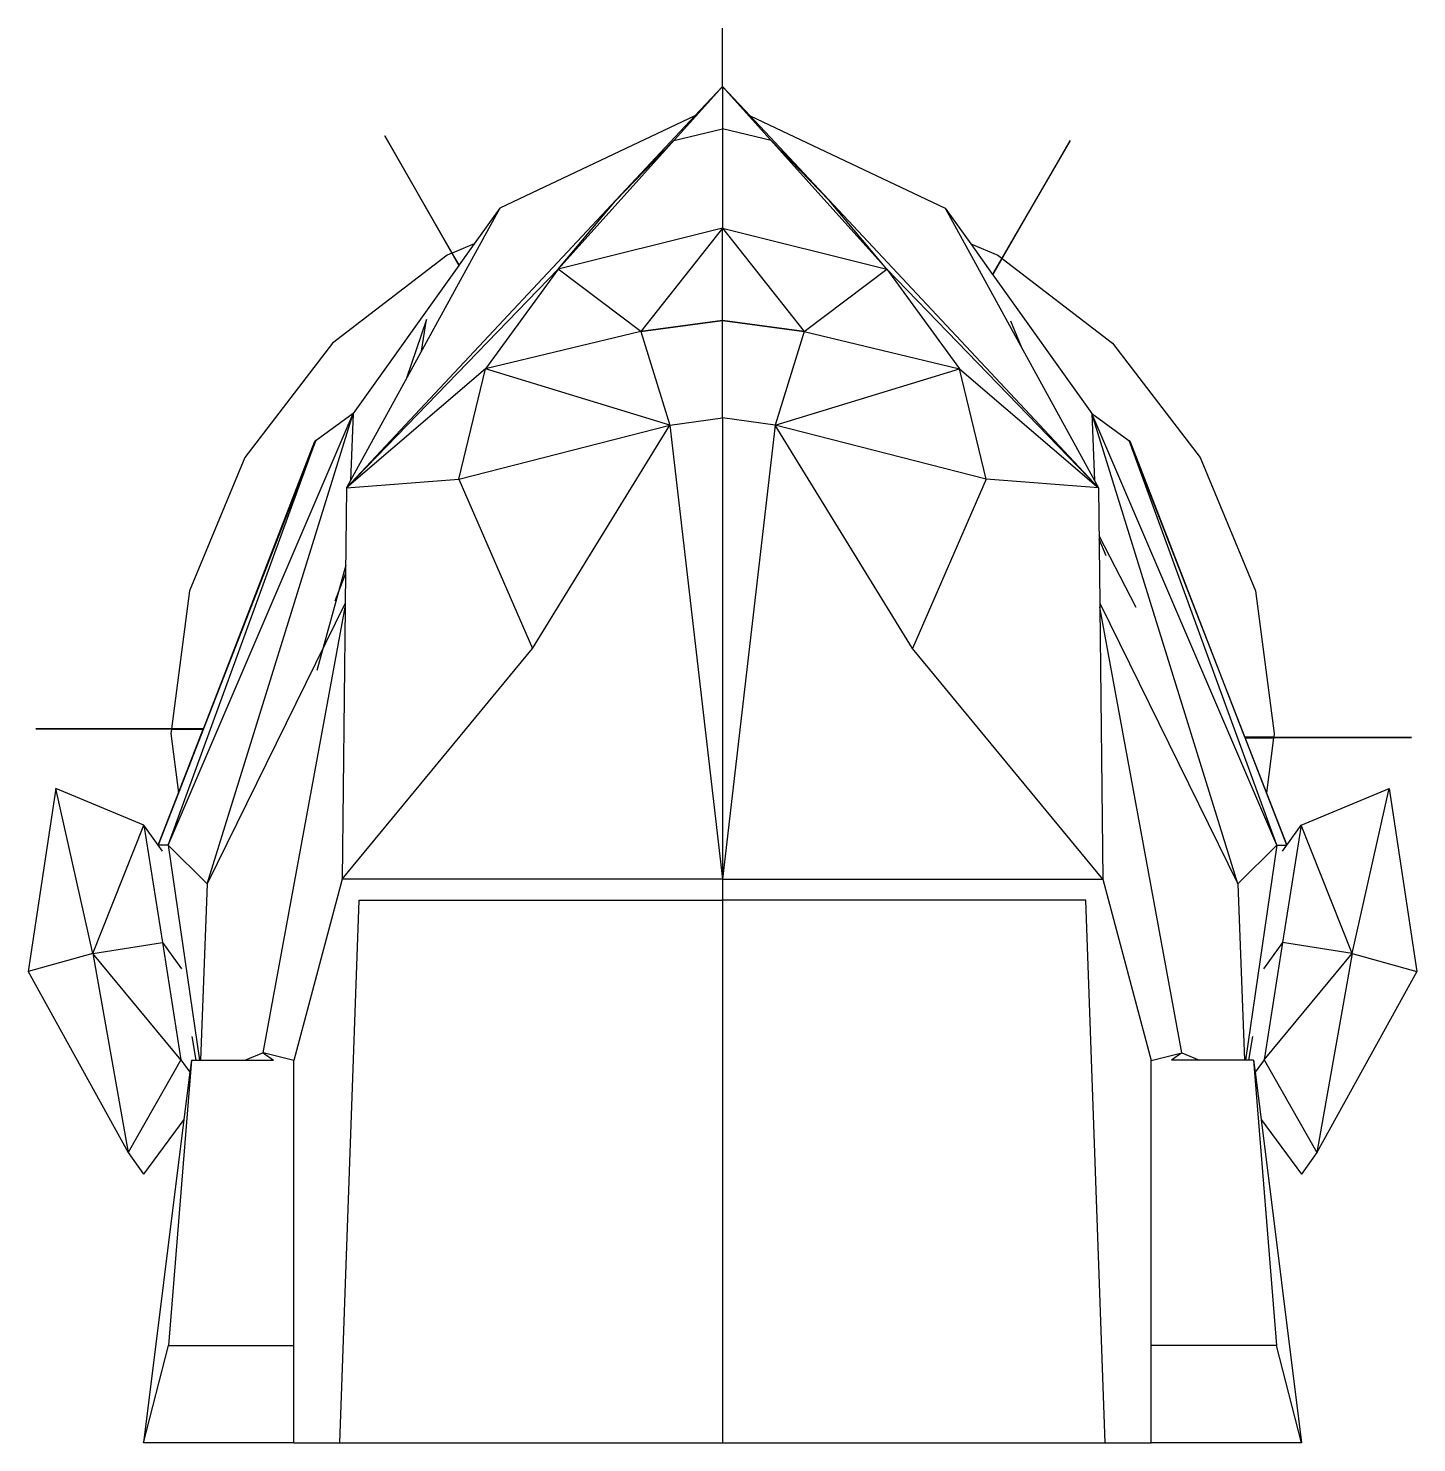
# Model space of a CAD drawing. Extents: x -421 to 421, y -429 to 429.
import ezdxf

# ---------------------------------------------------------------- set-up
doc = ezdxf.new("R2010")
doc.units = 0
doc.header["$MEASUREMENT"] = 0
doc.layers.get('0').update_dxf_attribs({"linetype": 'CONTINUOUS'})

msp = doc.modelspace()

# ---------------------------------------------------------------- linework, layer by layer
for p, q in [((0, 393.42), (0, 428.61)), ((0, 393.42), (-99.71, 282.55)), ((-16.83, 375.45), (0, 393.42)), ((0, 393.42), (0, 307.41)), ((0, 393.42), (99.71, 282.55)), ((16.83, 375.45), (0, 393.42)), ((-227.86, 150.14), (-16.83, 375.45)), ((-16.83, 375.45), (-135, 319.65)), ((16.83, 375.45), (135, 319.65)), ((227.86, 150.14), (16.83, 375.45)), ((-204.65, 363.36), (-164.07, 292.28)), ((-163.8, 292.39), (-204.65, 363.36)), ((-64.93, 324.1), (-29.58, 360.53)), ((-29.58, 360.53), (0, 367.77)), ((29.58, 360.53), (0, 367.77)), ((64.93, 324.1), (29.58, 360.53)), ((210.81, 360.63), (169.38, 289.24)), ((169.61, 289.06), (210.81, 360.63)), ((-135, 319.65), (-225.4, 154.64)), ((-135, 319.65), (-150.55, 297.88)), ((-99.71, 282.55), (-64.93, 324.1)), ((99.71, 282.55), (64.93, 324.1)), ((135, 319.65), (225.4, 154.64)), ((135, 319.65), (150.55, 297.88)), ((0, 307.41), (-99.71, 282.55)), ((0, 307.41), (-49.46, 244.76)), ((0, 251.45), (0, 307.41)), ((0, 307.41), (49.46, 244.76)), ((0, 307.41), (99.71, 282.55)), ((-164.07, 292.28), (-167, 291.06)), ((-164.07, 292.28), (-159.84, 284.87)), ((-150.55, 297.88), (-163.8, 292.39)), ((-159.63, 285.16), (-163.8, 292.39)), ((-150.55, 297.88), (-159.63, 285.16)), ((150.55, 297.88), (167, 291.06)), ((150.55, 297.88), (163.71, 279.45)), ((-167, 291.06), (-236.34, 237.86)), ((-159.84, 284.87), (-223.96, 195.06)), ((-159.63, 285.16), (-159.84, 284.87)), ((163.91, 279.16), (169.61, 289.06)), ((169.38, 289.24), (164.37, 280.62)), ((167, 291.06), (169.38, 289.24)), ((169.61, 289.06), (236.34, 237.86)), ((-99.71, 282.55), (-227.86, 150.14)), ((-99.71, 282.55), (-143.64, 222.31)), ((-49.46, 244.76), (-99.71, 282.55)), ((-49.46, 244.76), (-99.71, 282.55)), ((49.46, 244.76), (99.71, 282.55)), ((49.46, 244.76), (99.71, 282.55)), ((99.71, 282.55), (227.86, 150.14)), ((99.71, 282.55), (143.64, 222.31)), ((164.37, 280.62), (163.71, 279.45)), ((163.71, 279.45), (163.91, 279.16)), ((163.91, 279.16), (223.96, 195.06)), ((-179.5, 252.18), (-191.84, 215.9)), ((-182.51, 232.93), (-179.5, 252.18)), ((-49.46, 244.76), (0, 251.45)), ((0, 251.45), (-49.46, 244.76)), ((0, 192.45), (0, 251.45)), ((49.46, 244.76), (0, 251.45)), ((0, 251.45), (49.46, 244.76)), ((174.58, 251.37), (180.77, 236.1)), ((-49.46, 244.76), (-143.64, 222.31)), ((-49.46, 244.76), (-31.88, 188.14)), ((49.46, 244.76), (31.88, 188.14)), ((49.46, 244.76), (143.64, 222.31)), ((-236.34, 237.86), (-289.55, 168.52)), ((236.34, 237.86), (289.55, 168.52)), ((-143.64, 222.31), (-227.86, 150.14)), ((-159.73, 155.41), (-143.64, 222.31)), ((-31.88, 188.14), (-143.64, 222.31)), ((31.88, 188.14), (143.64, 222.31)), ((143.64, 222.31), (227.86, 150.14)), ((159.73, 155.41), (143.64, 222.31)), ((-336, -66.52), (-223.96, 195.06)), ((-312.33, -89.91), (-223.96, 195.06)), ((-223.96, 195.06), (-246.38, 178.75)), ((-223.96, 195.06), (-225.4, 154.64)), ((-31.88, 188.14), (0, 192.45)), ((0, 192.45), (0, -87.01)), ((31.88, 188.14), (0, 192.45)), ((312.33, -89.91), (223.96, 195.06)), ((223.96, 195.06), (225.4, 154.64)), ((336, -66.52), (223.96, 195.06)), ((223.96, 195.06), (246.38, 178.75)), ((-159.73, 155.41), (-31.88, 188.14)), ((-115.23, 52.72), (-31.88, 188.14)), ((-31.88, 188.14), (0, -87.01)), ((31.88, 188.14), (0, -87.01)), ((159.73, 155.41), (31.88, 188.14)), ((115.23, 52.72), (31.88, 188.14)), ((-246.47, 178.69), (-342, -66.52)), ((-336, -66.52), (-246.47, 178.69)), ((-314.64, 4.11), (-247.12, 178.38)), ((-246.38, 178.75), (-247.12, 178.38)), ((-246.47, 178.69), (-247.12, 178.38)), ((-246.38, 178.75), (-246.47, 178.69)), ((246.38, 178.75), (247.12, 178.38)), ((246.38, 178.75), (246.47, 178.69)), ((246.47, 178.69), (247.12, 178.38)), ((336, -66.52), (246.47, 178.69)), ((246.47, 178.69), (342, -66.52)), ((316.65, -1.08), (247.12, 178.38)), ((-289.55, 168.52), (-322.99, 87.77)), ((289.55, 168.52), (322.99, 87.77)), ((-227.86, 150.14), (-159.73, 155.41)), ((-225.4, 154.64), (-227.86, 150.14)), ((-159.73, 155.41), (-115.23, 52.72)), ((159.73, 155.41), (115.23, 52.72)), ((227.86, 150.14), (159.73, 155.41)), ((225.4, 154.64), (227.86, 150.14)), ((-227.86, 150.14), (-228.63, 80.11)), ((227.86, 150.14), (228.63, 80.11)), ((228.18, 121.21), (250.56, 77.79)), ((228.2, 119.15), (232.27, 109.1)), ((-228.38, 103.16), (-245.84, 39.47)), ((-228.43, 98.22), (-235, 81.38)), ((-322.99, 87.77), (-334.01, 4.1)), ((322.99, 87.77), (334.4, 1.12)), ((-228.63, 80.11), (-312.33, -89.91)), ((-278.42, -192.42), (-228.65, 77.84)), ((-228.65, 77.84), (-230.46, -87.01)), ((-228.63, 80.11), (-228.65, 77.84)), ((228.63, 80.11), (312.33, -89.91)), ((228.63, 80.11), (228.65, 77.84)), ((278.42, -192.42), (228.65, 77.84)), ((228.65, 77.84), (230.46, -87.01)), ((-230.46, -87.01), (-115.23, 52.72)), ((230.46, -87.01), (115.23, 52.72)), ((-334.01, 4.1), (-416.19, 4.08)), ((-416.19, 4.08), (-334.05, 3.81)), ((-334.05, 3.81), (-334.4, 1.12)), ((-334.4, 1.12), (-329.68, -34.72)), ((-334.05, 3.81), (-323.68, 3.77)), ((-314.64, 4.11), (-334.01, 4.1)), ((-329.68, -34.72), (-314.75, 3.83)), ((-323.68, 3.77), (-314.75, 3.83)), ((-314.75, 3.83), (-314.64, 4.11)), ((334.4, 1.12), (334.12, -1.03)), ((325.1, -1.01), (316.65, -1.08)), ((316.76, -1.36), (316.65, -1.08)), ((316.76, -1.36), (334.08, -1.33)), ((329.68, -34.72), (316.76, -1.36)), ((334.12, -1.03), (325.1, -1.01)), ((334.08, -1.33), (329.68, -34.72)), ((334.08, -1.33), (417.61, -1.18)), ((417.61, -1.18), (334.12, -1.03)), ((-404.18, -32.15), (-420.82, -143.02)), ((-381.65, -132.18), (-404.18, -32.15)), ((-350.7, -54.43), (-404.18, -32.15)), ((350.7, -54.43), (404.18, -32.15)), ((381.65, -132.18), (404.18, -32.15)), ((404.18, -32.15), (420.82, -143.02)), ((-342, -66.52), (-329.68, -34.72)), ((342, -66.52), (329.68, -34.72)), ((-381.65, -132.18), (-350.7, -54.43)), ((-350.7, -54.43), (-339.49, -125.48)), ((-342, -66.52), (-350.7, -54.43)), ((350.7, -54.43), (339.49, -125.48)), ((342, -66.52), (350.7, -54.43)), ((381.65, -132.18), (350.7, -54.43)), ((-336, -66.52), (-342, -66.52)), ((-339.42, -70.09), (-342, -66.52)), ((-336, -66.52), (-312.33, -89.91)), ((-336, -66.52), (-317.03, -196.69)), ((336, -66.52), (312.33, -89.91)), ((336, -66.52), (317.03, -196.69)), ((336, -66.52), (342, -66.52)), ((339.42, -70.09), (342, -66.52)), ((-312.33, -89.91), (-316.46, -196.69)), ((-230.46, -87.01), (-259.92, -197.04)), ((0, -87.01), (-230.46, -87.01)), ((0, -87.01), (0, -428.61)), ((0, -87.01), (230.46, -87.01)), ((230.46, -87.01), (259.92, -197.04)), ((312.33, -89.91), (316.46, -196.69)), ((-232, -428.61), (-220.15, -99.74)), ((-220.15, -99.74), (0, -99.74)), ((220.15, -99.74), (0, -99.74)), ((232, -428.61), (220.15, -99.74)), ((-381.65, -132.18), (-339.49, -125.48)), ((-339.49, -125.48), (-328.04, -141.37)), ((-339.49, -125.48), (-328.27, -196.52)), ((339.49, -125.48), (328.04, -141.37)), ((339.49, -125.48), (328.27, -196.52)), ((381.65, -132.18), (339.49, -125.48)), ((-381.65, -132.18), (-420.82, -143.02)), ((-328.27, -196.52), (-381.65, -132.18)), ((-381.65, -132.18), (-360.28, -252.76)), ((328.27, -196.52), (381.65, -132.18)), ((381.65, -132.18), (360.28, -252.76)), ((381.65, -132.18), (420.82, -143.02)), ((-420.82, -143.02), (-360.28, -252.76)), ((420.82, -143.02), (360.28, -252.76)), ((-318.96, -196.69), (-321.49, -182.41)), ((318.96, -196.69), (321.49, -182.41)), ((-328.27, -196.52), (-360.28, -252.76)), ((-321.92, -196.69), (-335.92, -369.77)), ((-328.27, -196.52), (-322.84, -204.07)), ((-321.92, -196.69), (-322.84, -204.07)), ((-321.92, -196.69), (-318.96, -196.69)), ((-318.96, -196.69), (-317.03, -196.69)), ((-317.03, -196.69), (-316.46, -196.69)), ((-316.46, -196.69), (-289.11, -196.69)), ((-278.42, -192.42), (-289.11, -196.69)), ((-289.11, -196.69), (-272.26, -196.69)), ((-259.92, -197.04), (-278.42, -192.42)), ((-278.42, -192.42), (-272.26, -196.69)), ((-272.26, -196.69), (-272.16, -196.69)), ((-259.92, -369.77), (-259.92, -197.04)), ((259.92, -197.04), (278.42, -192.42)), ((259.92, -204.16), (259.92, -197.04)), ((272.26, -196.69), (272.16, -196.69)), ((278.42, -192.42), (272.26, -196.69)), ((289.11, -196.69), (272.26, -196.69)), ((278.42, -192.42), (289.11, -196.69)), ((316.46, -196.69), (289.11, -196.69)), ((317.03, -196.69), (316.46, -196.69)), ((318.96, -196.69), (317.03, -196.69)), ((321.92, -196.69), (318.96, -196.69)), ((321.92, -196.69), (335.92, -369.77)), ((321.92, -196.69), (322.84, -204.07)), ((328.27, -196.52), (322.84, -204.07)), ((328.27, -196.52), (360.28, -252.76)), ((-322.84, -204.07), (-326.43, -232.76)), ((259.92, -369.77), (259.92, -204.16)), ((322.84, -204.07), (326.43, -232.76)), ((-326.43, -232.76), (-350.92, -428.61)), ((-326.43, -232.76), (-350.88, -265.82)), ((326.43, -232.76), (350.88, -265.82)), ((326.43, -232.76), (350.92, -428.61)), ((-360.28, -252.76), (-350.88, -265.82)), ((360.28, -252.76), (350.88, -265.82)), ((-350.92, -428.61), (-335.92, -369.77)), ((-335.92, -369.77), (-259.92, -369.77)), ((-259.92, -428.61), (-259.92, -369.77)), ((259.92, -428.61), (259.92, -369.77)), ((335.92, -369.77), (259.92, -369.77)), ((350.92, -428.61), (335.92, -369.77)), ((350.92, -428.61), (259.92, -428.61)), ((-259.92, -428.61), (-350.92, -428.61)), ((-259.92, -428.61), (0, -428.61)), ((0, -428.61), (259.92, -428.61))]:
    msp.add_line(p, q)

doc.saveas('drawing.dxf')
